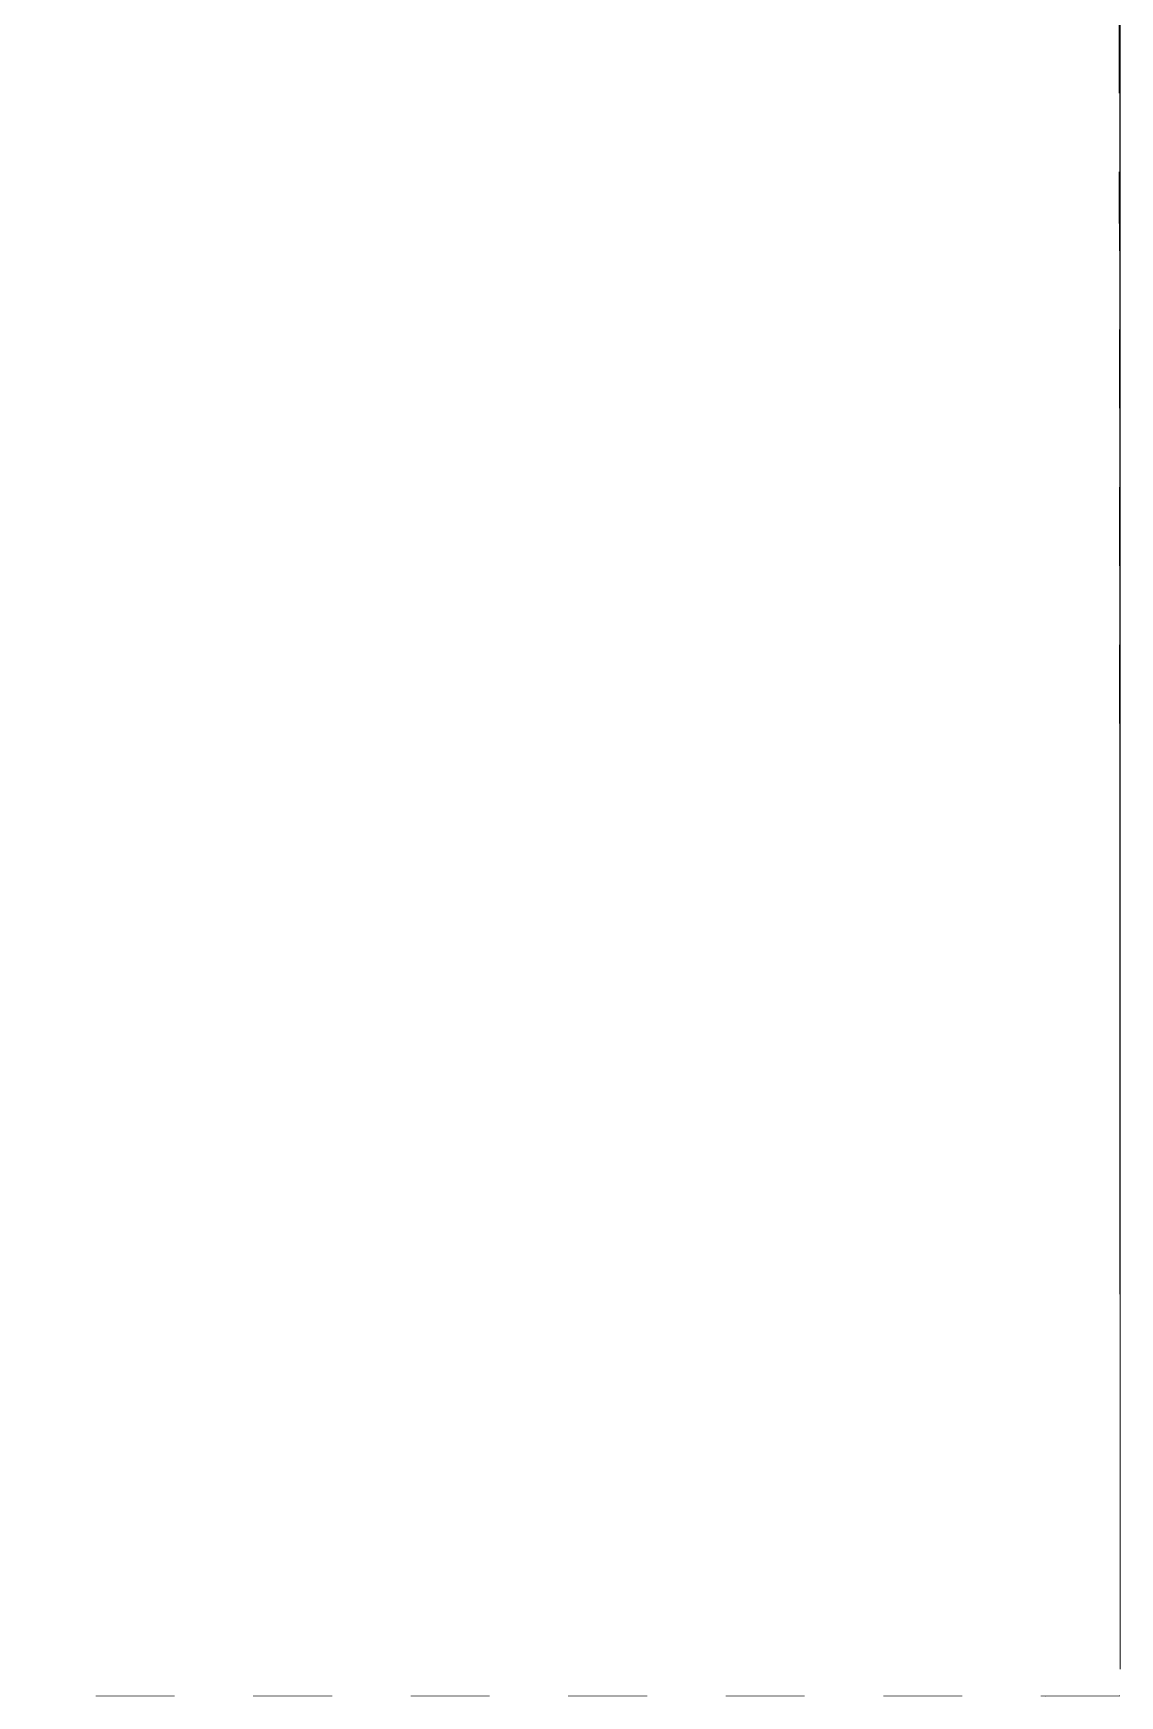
# Model space of a CAD drawing. Header units: inches. Extents: x -89 to 114, y 2 to 66.
# Drawn here: x 104.266 to 105.646, y 7.289 to 9.399 of the extents above; entities that cross this region are included whole.
import ezdxf

# ---------------------------------------------------------------- set-up
doc = ezdxf.new("R2010")
doc.units = ezdxf.units.IN
doc.header["$LTSCALE"] = 0.25
doc.header["$MEASUREMENT"] = 0
doc.set_wipeout_variables(frame=1)
doc.linetypes.add('HIDDEN2', pattern=[0.1875, 0.125, -0.0625])
doc.layers.add('INTERIOR', color=7, linetype='HIDDEN2')

# ---------------------------------------------------------------- blocks, each defined once
blk = doc.blocks.new('SCE-TSH75')
at = {"linetype": 'Continuous'}
for p, q in [((2.7559, 5.3437), (2.7559, 1.202)), ((2.4828, 4.8112), (2.4828, 3.1817)), ((2.5025, 4.8025), (2.5025, 3.1958)), ((2.3529, 4.688), (2.3529, 3.0543)), ((2.3332, 4.6725), (2.3332, 3.0645)), ((2.223, 4.6459), (2.223, 3.0165)), ((2.2426, 4.6373), (2.2426, 3.0305)), ((2.0924, 4.5213), (2.0924, 2.8905)), ((2.0727, 4.5068), (2.0727, 2.8996)), ((1.9624, 4.482), (1.9624, 2.8499)), ((1.9821, 4.4724), (1.9821, 2.8649)), ((1.8325, 4.3561), (1.8325, 2.7252)), ((1.8128, 4.3416), (1.8128, 2.7344)), ((1.7026, 4.3168), (1.7026, 2.6846)), ((1.7223, 4.3072), (1.7223, 2.6996)), ((1.5727, 4.1909), (1.5727, 2.56)), ((1.553, 4.1763), (1.553, 2.5692)), ((1.4428, 4.1516), (1.4428, 2.5194)), ((1.4624, 4.1419), (1.4624, 2.5344)), ((2.553, 3.2279), (2.5025, 3.1958)), ((2.553, 3.2279), (2.5373, 3.1993)), ((2.6138, 3.2169), (2.6147, 3.2142)), ((2.4849, 3.1844), (2.4873, 3.187)), ((2.4873, 3.187), (2.4901, 3.1893)), ((2.4931, 3.1914), (2.4901, 3.1893)), ((2.4901, 3.1893), (2.4901, 3.1893)), ((2.4964, 3.1932), (2.4931, 3.1914)), ((2.4964, 3.1932), (2.4998, 3.1947)), ((2.5025, 3.1958), (2.4998, 3.1947)), ((2.5161, 3.1858), (2.4998, 3.1947)), ((2.5109, 3.1818), (2.5161, 3.1858)), ((2.5373, 3.1993), (2.5161, 3.1858)), ((2.5373, 3.1993), (2.5444, 3.2028)), ((2.5571, 3.2057), (2.5504, 3.2048)), ((2.559, 3.2058), (2.559, 1.5209)), ((2.5689, 3.2043), (2.5689, 1.5225)), ((2.6163, 3.2025), (2.5966, 3.1667)), ((2.6163, 3.2025), (2.6163, 1.5398)), ((2.479, 3.1701), (2.479, 3.1701)), ((2.4804, 3.1761), (2.4796, 3.1731)), ((2.4849, 3.1845), (2.4828, 3.1817)), ((2.5029, 3.1718), (2.5004, 3.166)), ((2.5065, 3.1771), (2.503, 3.1718)), ((2.5109, 3.1818), (2.5065, 3.1771)), ((2.5939, 3.1815), (2.596, 3.1741)), ((2.5958, 3.1745), (2.5966, 3.1667)), ((2.5966, 3.1667), (2.596, 3.1741)), ((2.5966, 3.1667), (2.5966, 1.5595)), ((2.4982, 3.1532), (2.4785, 3.164)), ((2.4785, 3.164), (2.4785, 1.5398)), ((2.4987, 3.1597), (2.4982, 3.1532)), ((2.4982, 3.1532), (2.4982, 1.5595)), ((2.2932, 3.0627), (2.2426, 3.0305)), ((2.2932, 3.0627), (2.2775, 3.034)), ((2.3001, 3.0662), (2.2932, 3.0627)), ((2.2932, 3.0627), (2.2999, 3.0661)), ((2.3066, 3.0683), (2.3135, 3.0692)), ((2.3139, 3.0692), (2.3069, 3.0683)), ((2.3135, 3.0692), (2.3203, 3.0688)), ((2.3207, 3.0688), (2.3139, 3.0692)), ((2.3271, 3.0672), (2.3203, 3.0688)), ((2.3204, 3.0688), (2.3204, 3.0688)), ((2.327, 3.0673), (2.3332, 3.0645)), ((2.3373, 3.064), (2.3332, 3.0645)), ((2.3372, 3.064), (2.341, 3.0629)), ((2.341, 3.0629), (2.3446, 3.0614)), ((2.3478, 3.0595), (2.3446, 3.0614)), ((2.3478, 3.0595), (2.3477, 3.0595)), ((2.3505, 3.0571), (2.3478, 3.0595)), ((2.2973, 3.0405), (2.2906, 3.0395)), ((2.3505, 3.0571), (2.3529, 3.0543)), ((2.3529, 3.0543), (2.3539, 3.0517)), ((2.354, 3.0517), (2.3548, 3.0489)), ((2.2251, 3.0192), (2.223, 3.0165)), ((2.2251, 3.0192), (2.2275, 3.0217)), ((2.2275, 3.0217), (2.2303, 3.0241)), ((2.2303, 3.0241), (2.2302, 3.024)), ((2.2333, 3.0261), (2.2303, 3.0241)), ((2.2365, 3.0279), (2.2333, 3.0261)), ((2.2365, 3.0279), (2.24, 3.0295)), ((2.2426, 3.0305), (2.24, 3.0295)), ((2.2562, 3.0205), (2.24, 3.0295)), ((2.2511, 3.0166), (2.2466, 3.0119)), ((2.251, 3.0165), (2.2562, 3.0205)), ((2.2557, 3.0205), (2.2557, 1.5273)), ((2.2775, 3.034), (2.2562, 3.0205)), ((2.2775, 3.034), (2.2846, 3.0375)), ((2.3565, 3.0373), (2.3368, 3.0014)), ((2.3565, 3.0373), (2.3565, 1.5398)), ((2.2187, 2.9988), (2.2187, 1.5398)), ((2.2384, 2.988), (2.2187, 2.9988)), ((2.2206, 3.0108), (2.2198, 3.0079)), ((2.2431, 3.0065), (2.2405, 3.0007)), ((2.2466, 3.0119), (2.2431, 3.0066)), ((2.248, 3.0134), (2.248, 1.5339)), ((2.3341, 3.0162), (2.3361, 3.0088)), ((2.3359, 3.0093), (2.3368, 3.0014)), ((2.3368, 3.0014), (2.3361, 3.0088)), ((2.3368, 3.0014), (2.3368, 1.5595)), ((2.2389, 2.9945), (2.2384, 2.988)), ((2.2384, 2.988), (2.2384, 1.5595)), ((2.0334, 2.8975), (1.9821, 2.8649)), ((2.0334, 2.8975), (2.0176, 2.8688)), ((2.0401, 2.9009), (2.0334, 2.8975)), ((2.0334, 2.8975), (2.0399, 2.9008)), ((2.0465, 2.903), (2.0533, 2.9039)), ((2.0537, 2.9039), (2.0468, 2.903)), ((2.0533, 2.9039), (2.06, 2.9037)), ((2.0603, 2.9036), (2.0537, 2.9039)), ((2.06, 2.9037), (2.06, 2.9037)), ((2.0666, 2.9022), (2.06, 2.9037)), ((2.0665, 2.9022), (2.0727, 2.8996)), ((2.0727, 2.8996), (2.0767, 2.8992)), ((2.0804, 2.8983), (2.0767, 2.8992)), ((2.0804, 2.8983), (2.0839, 2.897)), ((2.0844, 2.8967), (2.0824, 2.8976)), ((2.0871, 2.8952), (2.0839, 2.897)), ((2.0899, 2.893), (2.0871, 2.8952)), ((2.0899, 2.893), (2.0924, 2.8905)), ((2.0924, 2.8905), (2.0911, 2.8919)), ((2.0936, 2.8877), (2.0924, 2.8905)), ((2.0176, 2.8688), (2.0247, 2.8723)), ((2.0374, 2.8752), (2.0307, 2.8743)), ((2.0966, 2.8721), (2.0769, 2.8362)), ((2.0966, 2.8721), (2.0966, 1.5398)), ((1.9646, 2.8529), (1.9624, 2.8499)), ((1.9646, 2.8529), (1.9671, 2.8557)), ((1.9671, 2.8557), (1.97, 2.8582)), ((1.9732, 2.8605), (1.97, 2.8582)), ((1.9766, 2.8625), (1.9733, 2.8606)), ((1.9766, 2.8625), (1.9803, 2.8641)), ((1.9821, 2.8649), (1.9803, 2.8641)), ((1.9964, 2.8553), (1.9803, 2.8641)), ((1.9912, 2.8513), (1.9868, 2.8466)), ((1.9912, 2.8513), (1.9964, 2.8553)), ((1.9927, 2.8525), (1.9927, 1.5296)), ((2.0176, 2.8688), (1.9964, 2.8553)), ((2.0079, 1.5221), (2.0079, 2.8626)), ((2.0743, 2.851), (2.0763, 2.8436)), ((1.9785, 2.8227), (1.9588, 2.8335)), ((1.9588, 2.8335), (1.9588, 1.5398)), ((1.9604, 2.8446), (1.9597, 2.8419)), ((1.9791, 2.8292), (1.9785, 2.8227)), ((1.9833, 2.8413), (1.9807, 2.8355)), ((1.9868, 2.8466), (1.9833, 2.8413)), ((2.0761, 2.844), (2.0769, 2.8362)), ((2.0769, 2.8362), (2.0763, 2.8436)), ((2.0769, 2.8362), (2.0769, 1.5595)), ((1.9785, 2.8227), (1.9785, 1.5595)), ((1.7735, 2.7322), (1.7223, 2.6996)), ((1.7735, 2.7322), (1.7578, 2.7035)), ((1.7735, 2.7322), (1.7801, 2.7356)), ((1.7803, 2.7356), (1.7735, 2.7322)), ((1.7867, 2.7377), (1.7935, 2.7387)), ((1.7938, 2.7387), (1.787, 2.7378)), ((1.7935, 2.7387), (1.8001, 2.7384)), ((1.8005, 2.7384), (1.7938, 2.7387)), ((1.8068, 2.737), (1.8001, 2.7384)), ((1.8002, 2.7384), (1.8002, 2.7384)), ((1.8067, 2.737), (1.8128, 2.7344)), ((1.8128, 2.7344), (1.8168, 2.734)), ((1.8206, 2.7331), (1.8168, 2.7339)), ((1.8205, 2.7331), (1.8241, 2.7317)), ((1.8246, 2.7315), (1.8225, 2.7324)), ((1.8273, 2.73), (1.8241, 2.7317)), ((1.8301, 2.7278), (1.8273, 2.73)), ((1.8301, 2.7278), (1.8325, 2.7252)), ((1.8325, 2.7252), (1.8312, 2.7267)), ((1.8338, 2.7224), (1.8325, 2.7252)), ((1.7578, 2.7035), (1.7366, 2.6901)), ((1.7559, 2.7024), (1.7559, 1.5209)), ((1.7578, 2.7035), (1.7649, 2.707)), ((1.7776, 2.71), (1.7709, 2.7091)), ((1.7717, 2.7092), (1.7717, 1.5209)), ((1.7874, 2.7091), (1.7874, 1.5221)), ((1.8032, 2.7016), (1.8032, 1.5298)), ((1.8368, 2.7068), (1.8171, 2.671)), ((1.8368, 2.7068), (1.8368, 1.5398)), ((1.7006, 2.6794), (1.6999, 2.6767)), ((1.7047, 2.6876), (1.7026, 2.6846)), ((1.7047, 2.6876), (1.7072, 2.6904)), ((1.7072, 2.6904), (1.7101, 2.693)), ((1.7133, 2.6953), (1.7101, 2.693)), ((1.7168, 2.6972), (1.7135, 2.6954)), ((1.7168, 2.6972), (1.7204, 2.6989)), ((1.7223, 2.6996), (1.7204, 2.6989)), ((1.7366, 2.6901), (1.7204, 2.6989)), ((1.727, 2.6814), (1.7234, 2.6761)), ((1.7314, 2.6861), (1.727, 2.6814)), ((1.7313, 2.686), (1.7366, 2.6901)), ((1.7402, 2.6923), (1.7402, 1.5249)), ((1.8144, 2.6857), (1.8165, 2.6784)), ((1.7187, 2.6575), (1.699, 2.6683)), ((1.699, 2.6683), (1.699, 1.5398)), ((1.6994, 2.6739), (1.6994, 2.6739)), ((1.7192, 2.664), (1.7187, 2.6575)), ((1.7234, 2.6761), (1.7208, 2.6702)), ((1.7244, 2.6776), (1.7244, 1.5393)), ((1.8162, 2.6788), (1.8171, 2.671)), ((1.8171, 2.671), (1.8165, 2.6784)), ((1.8171, 2.671), (1.8171, 1.5595)), ((1.7187, 2.6575), (1.7187, 1.5595)), ((1.5137, 2.567), (1.4624, 2.5344)), ((1.5137, 2.567), (1.4979, 2.5383)), ((1.5204, 2.5704), (1.5137, 2.567)), ((1.5268, 2.5724), (1.5264, 2.5724)), ((1.5268, 2.5725), (1.5336, 2.5734)), ((1.534, 2.5734), (1.5272, 2.5726)), ((1.5406, 2.5731), (1.5335, 2.5734)), ((1.5336, 2.5734), (1.5403, 2.5732)), ((1.5406, 2.5731), (1.534, 2.5734)), ((1.547, 2.5717), (1.5403, 2.5732)), ((1.5468, 2.5717), (1.553, 2.5692)), ((1.553, 2.5692), (1.557, 2.5687)), ((1.5607, 2.5678), (1.557, 2.5687)), ((1.5607, 2.5678), (1.5642, 2.5665)), ((1.5647, 2.5662), (1.5627, 2.5671)), ((1.5674, 2.5647), (1.5642, 2.5665)), ((1.5702, 2.5626), (1.5674, 2.5647)), ((1.5702, 2.5626), (1.5727, 2.56)), ((1.5727, 2.56), (1.5714, 2.5615)), ((1.5739, 2.5572), (1.5727, 2.56)), ((1.4569, 2.532), (1.4537, 2.5301)), ((1.4569, 2.532), (1.4606, 2.5337)), ((1.4624, 2.5344), (1.4606, 2.5337)), ((1.4767, 2.5248), (1.4606, 2.5337)), ((1.4979, 2.5383), (1.4767, 2.5248)), ((1.4882, 2.5321), (1.4882, 1.5221)), ((1.4979, 2.5383), (1.5051, 2.5418)), ((1.5039, 2.5413), (1.5039, 1.5209)), ((1.5177, 2.5448), (1.511, 2.5438)), ((1.5197, 2.5448), (1.5197, 1.5209)), ((1.5354, 1.5247), (1.5354, 2.5412)), ((1.5769, 2.5416), (1.5572, 2.5057)), ((1.5769, 2.5416), (1.5769, 1.5398)), ((1.4408, 2.5141), (1.4401, 2.5114)), ((1.4449, 2.5224), (1.4428, 2.5194)), ((1.4449, 2.5224), (1.4474, 2.5252)), ((1.4474, 2.5252), (1.4503, 2.5277)), ((1.4535, 2.53), (1.4503, 2.5278)), ((1.4636, 2.5108), (1.461, 2.505)), ((1.4671, 2.5161), (1.4636, 2.5108)), ((1.4715, 2.5209), (1.4671, 2.5162)), ((1.4715, 2.5208), (1.4767, 2.5248)), ((1.4725, 2.5215), (1.4725, 1.53)), ((1.5546, 2.5205), (1.5566, 2.5131)), ((1.5564, 2.5135), (1.5572, 2.5057)), ((1.5572, 2.5057), (1.5566, 2.5131)), ((1.4588, 2.4922), (1.4391, 2.503)), ((1.4391, 2.503), (1.4391, 1.5398)), ((1.4395, 2.5087), (1.4395, 2.5087)), ((1.4594, 2.4987), (1.4588, 2.4922)), ((1.4588, 2.4922), (1.4588, 1.5595)), ((1.5572, 2.5057), (1.5572, 1.5595)), ((1.4588, 1.5595), (1.4391, 1.5398)), ((1.4594, 1.553), (1.4588, 1.5595)), ((1.5529, 1.5415), (1.5498, 1.5365)), ((1.5572, 1.5595), (1.5769, 1.5398)), ((1.7187, 1.5595), (1.699, 1.5398)), ((1.7193, 1.553), (1.7187, 1.5595)), ((1.8127, 1.5415), (1.8096, 1.5365)), ((1.8368, 1.5398), (1.8171, 1.5595)), ((1.9785, 1.5595), (1.9588, 1.5398)), ((1.9791, 1.553), (1.9785, 1.5595)), ((2.0726, 1.5415), (2.0695, 1.5365)), ((2.0966, 1.5398), (2.0769, 1.5595)), ((2.2384, 1.5595), (2.2187, 1.5398)), ((2.2389, 1.553), (2.2384, 1.5595)), ((2.3324, 1.5415), (2.3293, 1.5365)), ((2.3565, 1.5398), (2.3368, 1.5595)), ((2.4982, 1.5595), (2.4785, 1.5398)), ((2.4988, 1.553), (2.4982, 1.5595)), ((2.5922, 1.5415), (2.5892, 1.5365)), ((2.6163, 1.5398), (2.5966, 1.5595)), ((1.4391, 1.5398), (1.4393, 1.5368)), ((1.4392, 1.5369), (1.4393, 1.5368)), ((1.4393, 1.5368), (1.4396, 1.5341)), ((1.4451, 1.5202), (1.4428, 1.5233)), ((1.4428, 1.202), (1.4428, 1.5233)), ((1.4451, 1.5202), (1.4478, 1.5175)), ((1.4701, 1.532), (1.4746, 1.5282)), ((1.4796, 1.5252), (1.4746, 1.5282)), ((1.4974, 1.5209), (1.4817, 1.5051)), ((1.4974, 1.5209), (1.491, 1.5215)), ((1.4913, 1.5213), (1.4974, 1.5209)), ((1.5186, 1.5209), (1.4974, 1.5209)), ((1.525, 1.5215), (1.5186, 1.5209)), ((1.5186, 1.5209), (1.5344, 1.5051)), ((1.5308, 1.5228), (1.5365, 1.5252)), ((1.5415, 1.5282), (1.5365, 1.5252)), ((1.5415, 1.5282), (1.5461, 1.5321)), ((1.5498, 1.5365), (1.5459, 1.532)), ((1.5461, 1.5321), (1.55, 1.5368)), ((1.5703, 1.5191), (1.5675, 1.5166)), ((1.5703, 1.5191), (1.5727, 1.522)), ((1.5727, 1.522), (1.5727, 1.202)), ((1.699, 1.5398), (1.6991, 1.5368)), ((1.6991, 1.5368), (1.6991, 1.5369)), ((1.6991, 1.5368), (1.6994, 1.5341)), ((1.7049, 1.5202), (1.7026, 1.5233)), ((1.7026, 1.5233), (1.7026, 1.202)), ((1.7049, 1.5202), (1.7077, 1.5175)), ((1.73, 1.532), (1.7344, 1.5282)), ((1.7394, 1.5252), (1.7344, 1.5282)), ((1.7573, 1.5209), (1.7415, 1.5051)), ((1.7573, 1.5209), (1.7509, 1.5215)), ((1.7512, 1.5213), (1.7573, 1.5209)), ((1.7785, 1.5209), (1.7573, 1.5209)), ((1.7849, 1.5215), (1.7785, 1.5209)), ((1.7942, 1.5051), (1.7785, 1.5209)), ((1.7906, 1.5228), (1.7963, 1.5252)), ((1.8013, 1.5282), (1.7963, 1.5252)), ((1.8013, 1.5282), (1.8059, 1.5321)), ((1.8096, 1.5365), (1.8058, 1.532)), ((1.8059, 1.5321), (1.8098, 1.5368)), ((1.8301, 1.5191), (1.8273, 1.5166)), ((1.8301, 1.5191), (1.8325, 1.522)), ((1.8325, 1.522), (1.8325, 1.202)), ((1.9588, 1.5398), (1.9589, 1.5368)), ((1.9589, 1.5369), (1.9589, 1.5368)), ((1.9589, 1.5368), (1.9592, 1.5341)), ((1.9648, 1.5202), (1.9624, 1.5233)), ((1.9624, 1.5233), (1.9624, 1.202)), ((1.9648, 1.5202), (1.9675, 1.5175)), ((1.9898, 1.532), (1.9943, 1.5282)), ((1.9992, 1.5252), (1.9943, 1.5282)), ((2.0171, 1.5209), (2.0014, 1.5051)), ((2.0171, 1.5209), (2.0107, 1.5215)), ((2.011, 1.5213), (2.0171, 1.5209)), ((2.0383, 1.5209), (2.0171, 1.5209)), ((2.0447, 1.5215), (2.0383, 1.5209)), ((2.0541, 1.5051), (2.0383, 1.5209)), ((2.0504, 1.5228), (2.0562, 1.5252)), ((2.0612, 1.5282), (2.0562, 1.5252)), ((2.0612, 1.5282), (2.0658, 1.5321)), ((2.0695, 1.5365), (2.0656, 1.532)), ((2.0658, 1.5321), (2.0697, 1.5368)), ((2.09, 1.5191), (2.0872, 1.5166)), ((2.0899, 1.5191), (2.0924, 1.522)), ((2.0924, 1.522), (2.0924, 1.202)), ((2.2188, 1.5366), (2.2188, 1.5366)), ((2.223, 1.5219), (2.2217, 1.5247)), ((2.2254, 1.5191), (2.223, 1.5219)), ((2.223, 1.5219), (2.223, 1.202)), ((2.2254, 1.5191), (2.2282, 1.5165)), ((2.2496, 1.532), (2.2541, 1.5282)), ((2.2591, 1.5252), (2.2541, 1.5282)), ((2.277, 1.5209), (2.2612, 1.5051)), ((2.277, 1.5209), (2.2706, 1.5215)), ((2.2708, 1.5213), (2.277, 1.5209)), ((2.2982, 1.5209), (2.277, 1.5209)), ((2.3046, 1.5215), (2.2982, 1.5209)), ((2.3139, 1.5051), (2.2982, 1.5209)), ((2.3103, 1.5228), (2.316, 1.5252)), ((2.321, 1.5282), (2.316, 1.5252)), ((2.321, 1.5282), (2.3256, 1.5321)), ((2.3293, 1.5365), (2.3255, 1.532)), ((2.3256, 1.5321), (2.3295, 1.5368)), ((2.3506, 1.5203), (2.3478, 1.5176)), ((2.3505, 1.5203), (2.3529, 1.5234)), ((2.3529, 1.5234), (2.3529, 1.202)), ((2.3564, 1.5369), (2.3561, 1.5341)), ((2.3565, 1.5398), (2.3564, 1.5369)), ((2.4786, 1.5366), (2.4786, 1.5366)), ((2.4852, 1.5191), (2.4828, 1.5219)), ((2.4828, 1.5219), (2.4828, 1.202)), ((2.4852, 1.5191), (2.488, 1.5165)), ((2.5139, 1.5283), (2.5095, 1.5321)), ((2.5095, 1.532), (2.5139, 1.5282)), ((2.5189, 1.5252), (2.5139, 1.5282)), ((2.5368, 1.5209), (2.5211, 1.5051)), ((2.5368, 1.5209), (2.5304, 1.5215)), ((2.5307, 1.5213), (2.5368, 1.5209)), ((2.558, 1.5209), (2.5368, 1.5209)), ((2.5644, 1.5215), (2.558, 1.5209)), ((2.5738, 1.5051), (2.558, 1.5209)), ((2.5701, 1.5228), (2.5759, 1.5252)), ((2.5808, 1.5282), (2.5759, 1.5252)), ((2.5809, 1.5282), (2.5855, 1.5321)), ((2.5891, 1.5365), (2.5853, 1.532)), ((2.5855, 1.5321), (2.5894, 1.5368)), ((2.6104, 1.5203), (2.6077, 1.5176)), ((2.6104, 1.5203), (2.6127, 1.5234)), ((2.6127, 1.5234), (2.6127, 1.202)), ((2.6162, 1.5369), (2.6159, 1.5341)), ((2.6163, 1.5398), (2.6162, 1.5369)), ((1.4478, 1.5175), (1.451, 1.5151)), ((1.4546, 1.513), (1.4546, 1.513)), ((1.4584, 1.5114), (1.4584, 1.5114)), ((1.4624, 1.5101), (1.4624, 1.1442)), ((1.4717, 1.5064), (1.4685, 1.5074)), ((1.4749, 1.5057), (1.4717, 1.5064)), ((1.4749, 1.5057), (1.4783, 1.5053)), ((1.4749, 1.5057), (1.4749, 1.5057)), ((1.4817, 1.5051), (1.4783, 1.5053)), ((1.5344, 1.5051), (1.4817, 1.5051)), ((1.5344, 1.5051), (1.5377, 1.5053)), ((1.5409, 1.5057), (1.5377, 1.5053)), ((1.5441, 1.5063), (1.5409, 1.5057)), ((1.5471, 1.5072), (1.5441, 1.5063)), ((1.553, 1.5098), (1.553, 1.1442)), ((1.5675, 1.5166), (1.5643, 1.5143)), ((1.5675, 1.5166), (1.5675, 1.5166)), ((1.7077, 1.5175), (1.7109, 1.5151)), ((1.7144, 1.513), (1.7144, 1.513)), ((1.7182, 1.5114), (1.7182, 1.5114)), ((1.7223, 1.5101), (1.7223, 1.1442)), ((1.7315, 1.5064), (1.7283, 1.5074)), ((1.7348, 1.5057), (1.7315, 1.5064)), ((1.7348, 1.5057), (1.7381, 1.5053)), ((1.7415, 1.5051), (1.7381, 1.5053)), ((1.7942, 1.5051), (1.7415, 1.5051)), ((1.7942, 1.5051), (1.7975, 1.5053)), ((1.8007, 1.5057), (1.7975, 1.5053)), ((1.8039, 1.5063), (1.8007, 1.5057)), ((1.807, 1.5072), (1.8039, 1.5063)), ((1.8128, 1.5098), (1.8128, 1.1442)), ((1.8273, 1.5166), (1.8241, 1.5143)), ((1.8273, 1.5166), (1.8273, 1.5166)), ((1.9675, 1.5175), (1.9707, 1.5151)), ((1.9743, 1.513), (1.9743, 1.513)), ((1.9781, 1.5114), (1.9781, 1.5114)), ((1.9821, 1.5101), (1.9821, 1.1442)), ((1.9913, 1.5064), (1.9882, 1.5074)), ((1.9946, 1.5057), (1.9913, 1.5064)), ((1.9946, 1.5057), (1.9979, 1.5053)), ((1.9946, 1.5057), (1.9946, 1.5057)), ((2.0014, 1.5051), (1.998, 1.5053)), ((2.0541, 1.5051), (2.0014, 1.5051)), ((2.0541, 1.5051), (2.0574, 1.5053)), ((2.0606, 1.5057), (2.0573, 1.5053)), ((2.0637, 1.5063), (2.0606, 1.5057)), ((2.0668, 1.5072), (2.0637, 1.5063)), ((2.0727, 1.5098), (2.0727, 1.1442)), ((2.0872, 1.5166), (2.084, 1.5143)), ((2.0872, 1.5166), (2.0872, 1.5166)), ((2.2282, 1.5165), (2.2314, 1.5143)), ((2.2349, 1.5124), (2.2349, 1.5124)), ((2.2426, 1.5098), (2.2387, 1.5109)), ((2.2426, 1.5098), (2.2426, 1.1442)), ((2.2516, 1.5063), (2.2485, 1.5072)), ((2.2547, 1.5057), (2.2516, 1.5063)), ((2.2547, 1.5057), (2.2579, 1.5053)), ((2.2612, 1.5051), (2.2579, 1.5053)), ((2.3139, 1.5051), (2.2612, 1.5051)), ((2.3139, 1.5051), (2.3174, 1.5053)), ((2.3207, 1.5057), (2.3173, 1.5053)), ((2.324, 1.5064), (2.3207, 1.5057)), ((2.324, 1.5064), (2.3271, 1.5074)), ((2.3332, 1.5102), (2.3332, 1.1442)), ((2.3478, 1.5176), (2.3446, 1.5151)), ((2.3478, 1.5176), (2.3478, 1.5175)), ((2.488, 1.5165), (2.4912, 1.5143)), ((2.4947, 1.5124), (2.4947, 1.5124)), ((2.5025, 1.5098), (2.4985, 1.5109)), ((2.5025, 1.5098), (2.5025, 1.1442)), ((2.5114, 1.5063), (2.5083, 1.5072)), ((2.5146, 1.5057), (2.5114, 1.5063)), ((2.5146, 1.5057), (2.5178, 1.5053)), ((2.5211, 1.5051), (2.5178, 1.5053)), ((2.5738, 1.5051), (2.5211, 1.5051)), ((2.5738, 1.5051), (2.5772, 1.5053)), ((2.5805, 1.5057), (2.5772, 1.5053)), ((2.5838, 1.5064), (2.5805, 1.5057)), ((2.5838, 1.5064), (2.587, 1.5074)), ((2.593, 1.5102), (2.593, 1.1442)), ((2.6044, 1.5151), (2.6045, 1.5151)), ((2.6077, 1.5176), (2.6045, 1.5151)), ((1.4428, 1.202), (1.3128, 1.202)), ((1.4428, 1.202), (1.4432, 1.1923)), ((1.4432, 1.1923), (1.4448, 1.1824)), ((1.4448, 1.1824), (1.4475, 1.1724)), ((1.5707, 1.1827), (1.5723, 1.1925)), ((1.5727, 1.202), (1.5722, 1.1924)), ((1.7026, 1.202), (1.5727, 1.202)), ((1.7026, 1.202), (1.7031, 1.1923)), ((1.7071, 1.1733), (1.7045, 1.1833)), ((1.7046, 1.1824), (1.7074, 1.1724)), ((1.8305, 1.1827), (1.8278, 1.1727)), ((1.8305, 1.1827), (1.8321, 1.1925)), ((1.8325, 1.202), (1.8321, 1.1924)), ((1.9624, 1.202), (1.8325, 1.202)), ((1.9624, 1.202), (1.9629, 1.1923)), ((1.9669, 1.1733), (1.9643, 1.1833)), ((1.9645, 1.1824), (1.9672, 1.1724)), ((2.0904, 1.1827), (2.0877, 1.1727)), ((2.0904, 1.1827), (2.0919, 1.1925)), ((2.0924, 1.202), (2.0919, 1.1924)), ((2.223, 1.202), (2.0924, 1.202)), ((2.223, 1.202), (2.2234, 1.1923)), ((2.2274, 1.1733), (2.2248, 1.1833)), ((2.225, 1.1824), (2.2277, 1.1724)), ((2.3509, 1.1827), (2.3482, 1.1727)), ((2.3509, 1.1827), (2.3524, 1.1925)), ((2.3529, 1.202), (2.3524, 1.1924)), ((2.4828, 1.202), (2.3529, 1.202)), ((2.4828, 1.202), (2.4833, 1.1923)), ((2.4873, 1.1733), (2.4847, 1.1833)), ((2.4848, 1.1824), (2.4876, 1.1724)), ((2.6107, 1.1827), (2.608, 1.1727)), ((2.6107, 1.1827), (2.6123, 1.1925)), ((2.6127, 1.202), (2.6123, 1.1924)), ((2.7559, 1.202), (2.6127, 1.202)), ((2.7539, 1.1828), (2.7541, 1.1833)), ((1.451, 1.1633), (1.4472, 1.1733)), ((1.4475, 1.1724), (1.4514, 1.1626)), ((1.4563, 1.1532), (1.451, 1.1633)), ((1.5592, 1.1533), (1.5642, 1.1628)), ((1.5641, 1.1627), (1.5642, 1.1628)), ((1.5642, 1.1628), (1.568, 1.1727)), ((1.568, 1.1725), (1.568, 1.1726)), ((1.7109, 1.1633), (1.7071, 1.1733)), ((1.7074, 1.1724), (1.7112, 1.1626)), ((1.7162, 1.1532), (1.7109, 1.1633)), ((1.824, 1.1628), (1.8279, 1.1727)), ((1.824, 1.1627), (1.824, 1.1628)), ((1.8278, 1.1725), (1.8278, 1.1726)), ((1.9707, 1.1633), (1.9669, 1.1733)), ((1.9672, 1.1724), (1.971, 1.1626)), ((1.976, 1.1532), (1.9707, 1.1633)), ((2.0789, 1.1533), (2.0839, 1.1628)), ((2.0838, 1.1627), (2.0838, 1.1628)), ((2.0839, 1.1628), (2.0877, 1.1727)), ((2.0876, 1.1725), (2.0877, 1.1726)), ((2.2312, 1.1633), (2.2274, 1.1733)), ((2.2363, 1.1537), (2.2312, 1.1633)), ((2.3394, 1.1533), (2.3444, 1.1628)), ((2.3443, 1.1627), (2.3443, 1.1628)), ((2.3444, 1.1628), (2.3482, 1.1727)), ((2.3481, 1.1725), (2.3482, 1.1726)), ((2.4911, 1.1633), (2.4873, 1.1733)), ((2.4876, 1.1724), (2.4914, 1.1626)), ((2.4964, 1.1532), (2.4911, 1.1633)), ((2.5992, 1.1533), (2.6042, 1.1628)), ((2.6042, 1.1628), (2.6081, 1.1727)), ((2.6042, 1.1627), (2.6042, 1.1628)), ((2.608, 1.1725), (2.608, 1.1726)), ((2.7483, 1.1652), (2.7491, 1.1673)), ((1.4624, 1.1442), (1.4561, 1.1537)), ((1.4563, 1.1532), (1.4624, 1.1442)), ((1.4624, 1.1442), (1.553, 1.1442)), ((1.5592, 1.1534), (1.553, 1.1442)), ((1.7223, 1.1442), (1.716, 1.1537)), ((1.7162, 1.1532), (1.7223, 1.1442)), ((1.7223, 1.1442), (1.8128, 1.1442)), ((1.819, 1.1534), (1.8128, 1.1442)), ((1.9821, 1.1442), (1.9758, 1.1537)), ((1.976, 1.1532), (1.9821, 1.1442)), ((1.9821, 1.1442), (2.0727, 1.1442)), ((2.0789, 1.1534), (2.0727, 1.1442)), ((2.2426, 1.1442), (2.2363, 1.1537)), ((2.2366, 1.1531), (2.2426, 1.1442)), ((2.2426, 1.1442), (2.3332, 1.1442)), ((2.3394, 1.1534), (2.3332, 1.1442)), ((2.5025, 1.1442), (2.4962, 1.1537)), ((2.4964, 1.1532), (2.5025, 1.1442)), ((2.5025, 1.1442), (2.593, 1.1442)), ((2.5992, 1.1534), (2.593, 1.1442))]:
    blk.add_line(p, q, dxfattribs=at)
for points in [[(2.6163, 3.2025), (2.6162, 3.2056), (2.6159, 3.2085), (2.6154, 3.2114), (2.6147, 3.2142)], [(2.5504, 3.2048), (2.5437, 3.2026), (2.5373, 3.1993)], [(2.5445, 3.2028), (2.5515, 3.205), (2.5583, 3.2058), (2.5648, 3.2054), (2.5712, 3.2038), (2.5772, 3.2011), (2.5826, 3.1974), (2.5873, 3.1928), (2.5911, 3.1875), (2.5939, 3.1815)], [(2.5825, 3.1975), (2.5768, 3.2014), (2.5705, 3.204), (2.5638, 3.2055), (2.5571, 3.2057)], [(2.5941, 3.181), (2.5913, 3.1872), (2.5874, 3.1927)], [(2.4796, 3.1731), (2.479, 3.1701), (2.4786, 3.1671), (2.4785, 3.164)], [(2.4828, 3.1817), (2.4815, 3.1789), (2.4804, 3.1761)], [(2.4982, 3.1532), (2.4988, 3.1598), (2.5004, 3.166)], [(2.2932, 3.0627), (2.2998, 3.0661), (2.3069, 3.0683)], [(2.2906, 3.0395), (2.2839, 3.0374), (2.2775, 3.034)], [(2.2847, 3.0376), (2.2916, 3.0398), (2.2984, 3.0406), (2.305, 3.0401), (2.3114, 3.0385), (2.3174, 3.0359), (2.3228, 3.0321), (2.3275, 3.0276), (2.3313, 3.0223), (2.3341, 3.0162)], [(2.3227, 3.0323), (2.3169, 3.0361), (2.3106, 3.0388), (2.3039, 3.0403), (2.2973, 3.0405)], [(2.3565, 3.0373), (2.3564, 3.0403), (2.356, 3.0433), (2.3555, 3.0462), (2.3548, 3.049)], [(2.223, 3.0165), (2.2217, 3.0137), (2.2206, 3.0108)], [(2.3343, 3.0157), (2.3314, 3.0219), (2.3276, 3.0274)], [(2.2197, 3.0079), (2.2191, 3.0049), (2.2188, 3.0018), (2.2187, 2.9988)], [(2.2384, 2.988), (2.2389, 2.9946), (2.2405, 3.0007)], [(2.0334, 2.8975), (2.0398, 2.9008), (2.0468, 2.903)], [(2.0778, 2.899), (2.0753, 2.8994), (2.0727, 2.8996)], [(2.0824, 2.8976), (2.0802, 2.8984), (2.0778, 2.899)], [(2.0881, 2.8946), (2.0863, 2.8957), (2.0844, 2.8967)], [(2.0911, 2.8919), (2.0897, 2.8933), (2.0881, 2.8946)], [(2.0307, 2.8743), (2.024, 2.8722), (2.0176, 2.8688)], [(2.0248, 2.8723), (2.0318, 2.8745), (2.0386, 2.8753), (2.0451, 2.8749), (2.0515, 2.8733), (2.0575, 2.8706), (2.063, 2.8669), (2.0676, 2.8623), (2.0714, 2.8571), (2.0743, 2.851)], [(2.0628, 2.867), (2.0571, 2.8709), (2.0508, 2.8736), (2.0441, 2.875), (2.0374, 2.8752)], [(2.0966, 2.8721), (2.0965, 2.8754), (2.0961, 2.8786), (2.0955, 2.8817), (2.0947, 2.8848), (2.0936, 2.8877)], [(1.9624, 2.8499), (1.9613, 2.8473), (1.9604, 2.8446)], [(2.0745, 2.8505), (2.0716, 2.8567), (2.0677, 2.8622)], [(1.9597, 2.8419), (1.9592, 2.8391), (1.9589, 2.8363), (1.9588, 2.8335)], [(1.9785, 2.8227), (1.9791, 2.8293), (1.9807, 2.8355)], [(1.7735, 2.7322), (1.78, 2.7356), (1.787, 2.7378)], [(1.818, 2.7337), (1.8155, 2.7341), (1.8128, 2.7344)], [(1.8225, 2.7324), (1.8203, 2.7331), (1.818, 2.7337)], [(1.8282, 2.7293), (1.8265, 2.7305), (1.8246, 2.7315)], [(1.8312, 2.7267), (1.8298, 2.7281), (1.8282, 2.7293)], [(1.8368, 2.7068), (1.8366, 2.7101), (1.8363, 2.7133), (1.8357, 2.7165), (1.8348, 2.7195), (1.8338, 2.7224)], [(1.7709, 2.7091), (1.7642, 2.7069), (1.7578, 2.7035)], [(1.765, 2.7071), (1.772, 2.7093), (1.7787, 2.7101), (1.7853, 2.7096), (1.7917, 2.708), (1.7977, 2.7054), (1.8031, 2.7017), (1.8078, 2.6971), (1.8116, 2.6918), (1.8144, 2.6857)], [(1.803, 2.7018), (1.7973, 2.7056), (1.7909, 2.7083), (1.7842, 2.7098), (1.7776, 2.71)], [(1.7026, 2.6846), (1.7015, 2.682), (1.7006, 2.6794)], [(1.8146, 2.6853), (1.8117, 2.6914), (1.8079, 2.6969)], [(1.6999, 2.6767), (1.6994, 2.6739), (1.6991, 2.6711), (1.699, 2.6683)], [(1.7187, 2.6575), (1.7193, 2.6641), (1.7208, 2.6702)], [(1.5137, 2.567), (1.5201, 2.5704), (1.5272, 2.5726)], [(1.5201, 2.5704), (1.5198, 2.5703), (1.5137, 2.567)], [(1.553, 2.5692), (1.5471, 2.5717), (1.5467, 2.5718)], [(1.5581, 2.5685), (1.5556, 2.5689), (1.553, 2.5692)], [(1.5627, 2.5671), (1.5605, 2.5679), (1.5581, 2.5685)], [(1.5684, 2.5641), (1.5666, 2.5652), (1.5647, 2.5662)], [(1.5714, 2.5615), (1.57, 2.5628), (1.5684, 2.5641)], [(1.5769, 2.5416), (1.5768, 2.5449), (1.5764, 2.5481), (1.5758, 2.5512), (1.575, 2.5543), (1.5739, 2.5572)], [(1.511, 2.5438), (1.5044, 2.5417), (1.4979, 2.5383)], [(1.5051, 2.5418), (1.5121, 2.544), (1.5189, 2.5448), (1.5255, 2.5444), (1.5319, 2.5428), (1.5379, 2.5401), (1.5433, 2.5364), (1.5479, 2.5318), (1.5517, 2.5266), (1.5546, 2.5205)], [(1.5431, 2.5365), (1.5374, 2.5404), (1.5311, 2.5431), (1.5244, 2.5445), (1.5177, 2.5448)], [(1.5548, 2.52), (1.5519, 2.5262), (1.5481, 2.5317)], [(1.44, 2.5114), (1.4395, 2.5087), (1.4392, 2.5059), (1.4391, 2.503)], [(1.4428, 2.5194), (1.4417, 2.5168), (1.4408, 2.5141)], [(1.4588, 2.4922), (1.4594, 2.4988), (1.461, 2.505)], [(1.4588, 1.5595), (1.4593, 1.5533), (1.4609, 1.5471)], [(1.4607, 1.5473), (1.463, 1.5417), (1.4662, 1.5366)], [(1.4701, 1.5321), (1.4663, 1.5365), (1.4632, 1.5415), (1.4609, 1.5471)], [(1.55, 1.5368), (1.5531, 1.5419), (1.5553, 1.5472)], [(1.5572, 1.5595), (1.5566, 1.553), (1.5552, 1.547), (1.5529, 1.5416)], [(1.5554, 1.5474), (1.5568, 1.5534), (1.5572, 1.5595)], [(1.7187, 1.5595), (1.7191, 1.5533), (1.7207, 1.5471)], [(1.7206, 1.5473), (1.7229, 1.5417), (1.726, 1.5366)], [(1.7299, 1.5321), (1.7261, 1.5365), (1.723, 1.5415), (1.7207, 1.5471)], [(1.8098, 1.5368), (1.8129, 1.5419), (1.8151, 1.5472)], [(1.8171, 1.5595), (1.8165, 1.553), (1.815, 1.547), (1.8128, 1.5416)], [(1.8152, 1.5474), (1.8166, 1.5534), (1.8171, 1.5595)], [(1.9785, 1.5595), (1.979, 1.5533), (1.9805, 1.5471)], [(1.9804, 1.5473), (1.9827, 1.5417), (1.9859, 1.5366)], [(1.9898, 1.5321), (1.9859, 1.5365), (1.9829, 1.5415), (1.9805, 1.5471)], [(2.0697, 1.5368), (2.0728, 1.5419), (2.075, 1.5472)], [(2.0769, 1.5595), (2.0763, 1.553), (2.0749, 1.547), (2.0726, 1.5416)], [(2.0751, 1.5474), (2.0765, 1.5534), (2.0769, 1.5595)], [(2.2384, 1.5595), (2.2388, 1.5533), (2.2404, 1.5471)], [(2.2403, 1.5473), (2.2426, 1.5417), (2.2457, 1.5366)], [(2.2496, 1.5321), (2.2458, 1.5365), (2.2427, 1.5415), (2.2404, 1.5471)], [(2.3295, 1.5368), (2.3326, 1.5419), (2.3348, 1.5472)], [(2.3368, 1.5595), (2.3362, 1.553), (2.3347, 1.547), (2.3324, 1.5416)], [(2.3349, 1.5474), (2.3363, 1.5534), (2.3368, 1.5595)], [(2.4982, 1.5595), (2.4987, 1.5533), (2.5002, 1.5471)], [(2.5001, 1.5473), (2.5024, 1.5417), (2.5055, 1.5366)], [(2.5095, 1.5321), (2.5056, 1.5365), (2.5025, 1.5415), (2.5002, 1.5471)], [(2.5894, 1.5368), (2.5925, 1.5419), (2.5947, 1.5472)], [(2.5966, 1.5595), (2.596, 1.553), (2.5946, 1.547), (2.5923, 1.5416)], [(2.5947, 1.5474), (2.5961, 1.5534), (2.5966, 1.5595)], [(1.4396, 1.5339), (1.4401, 1.5311), (1.4408, 1.5284), (1.4417, 1.5258), (1.4428, 1.5233)], [(1.4747, 1.5281), (1.4799, 1.525), (1.4853, 1.5228)], [(1.4913, 1.5213), (1.4851, 1.5229), (1.4796, 1.5252)], [(1.5186, 1.5209), (1.5248, 1.5213), (1.531, 1.5229)], [(1.5764, 1.5336), (1.5758, 1.5306), (1.575, 1.5276), (1.574, 1.5248), (1.5727, 1.522)], [(1.5769, 1.5398), (1.5768, 1.5367), (1.5764, 1.5336)], [(1.6994, 1.5339), (1.6999, 1.5311), (1.7006, 1.5284), (1.7015, 1.5258), (1.7026, 1.5233)], [(1.7346, 1.5281), (1.7397, 1.525), (1.7451, 1.5228)], [(1.7512, 1.5213), (1.7449, 1.5229), (1.7394, 1.5252)], [(1.7785, 1.5209), (1.7847, 1.5213), (1.7908, 1.5229)], [(1.8363, 1.5336), (1.8357, 1.5306), (1.8349, 1.5276), (1.8338, 1.5248), (1.8325, 1.522)], [(1.8368, 1.5398), (1.8367, 1.5367), (1.8363, 1.5336)], [(1.9592, 1.5339), (1.9598, 1.5311), (1.9605, 1.5284), (1.9614, 1.5258), (1.9624, 1.5233)], [(1.9944, 1.5281), (1.9995, 1.525), (2.005, 1.5228)], [(2.011, 1.5213), (2.0048, 1.5229), (1.9993, 1.5252)], [(2.0383, 1.5209), (2.0445, 1.5213), (2.0507, 1.5229)], [(2.0961, 1.5336), (2.0955, 1.5306), (2.0947, 1.5276), (2.0936, 1.5248), (2.0924, 1.522)], [(2.0966, 1.5398), (2.0965, 1.5367), (2.0961, 1.5336)], [(2.2187, 1.5398), (2.2188, 1.5366), (2.2192, 1.5336)], [(2.2192, 1.5334), (2.2198, 1.5304), (2.2206, 1.5274), (2.2217, 1.5246), (2.223, 1.5219)], [(2.2543, 1.5281), (2.2594, 1.525), (2.2648, 1.5228)], [(2.2708, 1.5213), (2.2646, 1.5229), (2.2591, 1.5252)], [(2.2982, 1.5209), (2.3043, 1.5213), (2.3105, 1.5229)], [(2.3561, 1.5341), (2.3555, 1.5313), (2.3549, 1.5286), (2.354, 1.5259), (2.3529, 1.5234)], [(2.4785, 1.5398), (2.4786, 1.5366), (2.479, 1.5336)], [(2.479, 1.5334), (2.4796, 1.5304), (2.4805, 1.5274), (2.4815, 1.5246), (2.4828, 1.5219)], [(2.5141, 1.5281), (2.5192, 1.525), (2.5246, 1.5228)], [(2.5307, 1.5213), (2.5244, 1.5229), (2.519, 1.5252)], [(2.558, 1.5209), (2.5642, 1.5213), (2.5703, 1.5229)], [(2.6159, 1.5341), (2.6154, 1.5313), (2.6147, 1.5286), (2.6138, 1.5259), (2.6127, 1.5234)], [(1.4624, 1.5101), (1.4584, 1.5114), (1.4546, 1.513), (1.451, 1.5151)], [(1.4685, 1.5074), (1.4654, 1.5086), (1.4624, 1.5101)], [(1.5472, 1.5072), (1.5501, 1.5084), (1.553, 1.5098)], [(1.553, 1.5098), (1.557, 1.5109), (1.5607, 1.5124), (1.5643, 1.5143)], [(1.7223, 1.5101), (1.7182, 1.5114), (1.7144, 1.513), (1.7109, 1.5151)], [(1.7283, 1.5074), (1.7252, 1.5086), (1.7223, 1.5101)], [(1.807, 1.5072), (1.81, 1.5084), (1.8128, 1.5098)], [(1.8128, 1.5098), (1.8168, 1.5109), (1.8206, 1.5124), (1.8241, 1.5143)], [(1.9821, 1.5101), (1.9781, 1.5114), (1.9743, 1.513), (1.9707, 1.5151)], [(1.9882, 1.5074), (1.9851, 1.5086), (1.9821, 1.5101)], [(2.0668, 1.5072), (2.0698, 1.5084), (2.0727, 1.5098)], [(2.0727, 1.5098), (2.0767, 1.5109), (2.0804, 1.5124), (2.0839, 1.5143)], [(2.2387, 1.5109), (2.2349, 1.5124), (2.2314, 1.5143)], [(2.2485, 1.5072), (2.2455, 1.5084), (2.2426, 1.5098)], [(2.3272, 1.5074), (2.3302, 1.5087), (2.3332, 1.5102)], [(2.3332, 1.5102), (2.3373, 1.5114), (2.341, 1.5131), (2.3446, 1.5151)], [(2.4985, 1.5109), (2.4947, 1.5124), (2.4912, 1.5143)], [(2.5083, 1.5072), (2.5054, 1.5084), (2.5025, 1.5098)], [(2.587, 1.5074), (2.5901, 1.5087), (2.593, 1.5102)], [(2.593, 1.5102), (2.5971, 1.5114), (2.6009, 1.5131), (2.6044, 1.5151)], [(1.4472, 1.1733), (1.4446, 1.1833), (1.4431, 1.1928), (1.4428, 1.202)], [(1.5722, 1.1924), (1.5707, 1.1827), (1.568, 1.1727)], [(1.7046, 1.1824), (1.703, 1.1928), (1.7026, 1.202)], [(1.9645, 1.1824), (1.9628, 1.1928), (1.9624, 1.202)], [(2.225, 1.1824), (2.2233, 1.1928), (2.223, 1.202)], [(2.4848, 1.1824), (2.4832, 1.1928), (2.4828, 1.202)], [(2.7541, 1.1833), (2.7555, 1.1928), (2.7559, 1.202)], [(1.8128, 1.1442), (1.819, 1.1533), (1.824, 1.1628)], [(2.2277, 1.1724), (2.2316, 1.1626), (2.2365, 1.1532), (2.2426, 1.1442)], [(2.7182, 1.1263), (2.7184, 1.1266), (2.7206, 1.1283)], [(2.7206, 1.1283), (2.7246, 1.1316), (2.7252, 1.1324)]]:
    blk.add_lwpolyline(points, dxfattribs=at)
blk.add_arc((2.6614, 1.202), 0.0945, 270, 0, dxfattribs=at)
for centre, major_axis, ratio, start_param, end_param in [((2.5565, 3.1639), (0.0205, 0.0374), 0.923458, 5.248875, 7.317495), ((2.5383, 3.1524), (0.0354, -0.0194), 0.974943, 8.933223, 9.916333), ((2.2966, 2.9986), (0.0205, 0.0374), 0.923458, 5.248875, 7.317495), ((2.2785, 2.9871), (0.0354, -0.0194), 0.974943, 8.933223, 9.916333), ((2.0368, 2.8334), (0.0205, 0.0374), 0.923458, 5.248875, 7.317495), ((2.0187, 2.8219), (0.0354, -0.0194), 0.974943, 8.933223, 9.916333), ((1.7769, 2.6682), (0.0205, 0.0374), 0.923458, 5.248875, 7.317495), ((1.7588, 2.6566), (0.0354, -0.0194), 0.974943, 8.933223, 9.916333), ((1.5171, 2.5029), (0.0205, 0.0374), 0.923458, 5.248875, 7.317495), ((1.499, 2.4914), (0.0354, -0.0194), 0.974943, 8.933223, 9.916333), ((1.499, 1.561), (-0.0289, -0.0289), 0.96225, 5.517023, 7.049348), ((1.5171, 1.561), (-0.0289, 0.0289), 0.96225, 8.658615, 10.190941), ((1.7588, 1.561), (-0.0289, -0.0289), 0.96225, 5.517023, 7.049348), ((1.7769, 1.561), (-0.0289, 0.0289), 0.96225, 8.658615, 10.190941), ((2.0187, 1.561), (-0.0289, -0.0289), 0.96225, 5.517023, 7.049348), ((2.0368, 1.561), (-0.0289, 0.0289), 0.96225, 8.658615, 10.190941), ((2.2785, 1.561), (-0.0289, -0.0289), 0.96225, 5.517023, 7.049348), ((2.2966, 1.561), (-0.0289, 0.0289), 0.96225, 8.658615, 10.190941), ((2.5383, 1.561), (-0.0289, -0.0289), 0.96225, 5.517023, 7.049348), ((2.5565, 1.561), (-0.0289, 0.0289), 0.96225, 8.658615, 10.190941)]:
    blk.add_ellipse(centre, major_axis=major_axis, ratio=ratio, start_param=start_param, end_param=end_param, dxfattribs=at)

msp = doc.modelspace()

# ---------------------------------------------------------------- linework, layer by layer
at = {"layer": 'INTERIOR'}
msp.add_lwpolyline([(102.887, 11.6228), (105.6429, 11.6228), (105.6456, 7.2893), (102.8897, 7.2893)], close=True, dxfattribs=at)

# ---------------------------------------------------------------- block references
msp.add_blockref('SCE-TSH75', (102.8897, 6.1818), dxfattribs=at)

# ---------------------------------------------------------------- next in the draw order: wipeouts: each hides what was drawn before it
msp.add_wipeout([(102.887, 11.6228), (105.6429, 11.6228), (105.6456, 7.2893), (102.8897, 7.2893)]).dxf.layer = 'INTERIOR'

doc.saveas('drawing.dxf')
